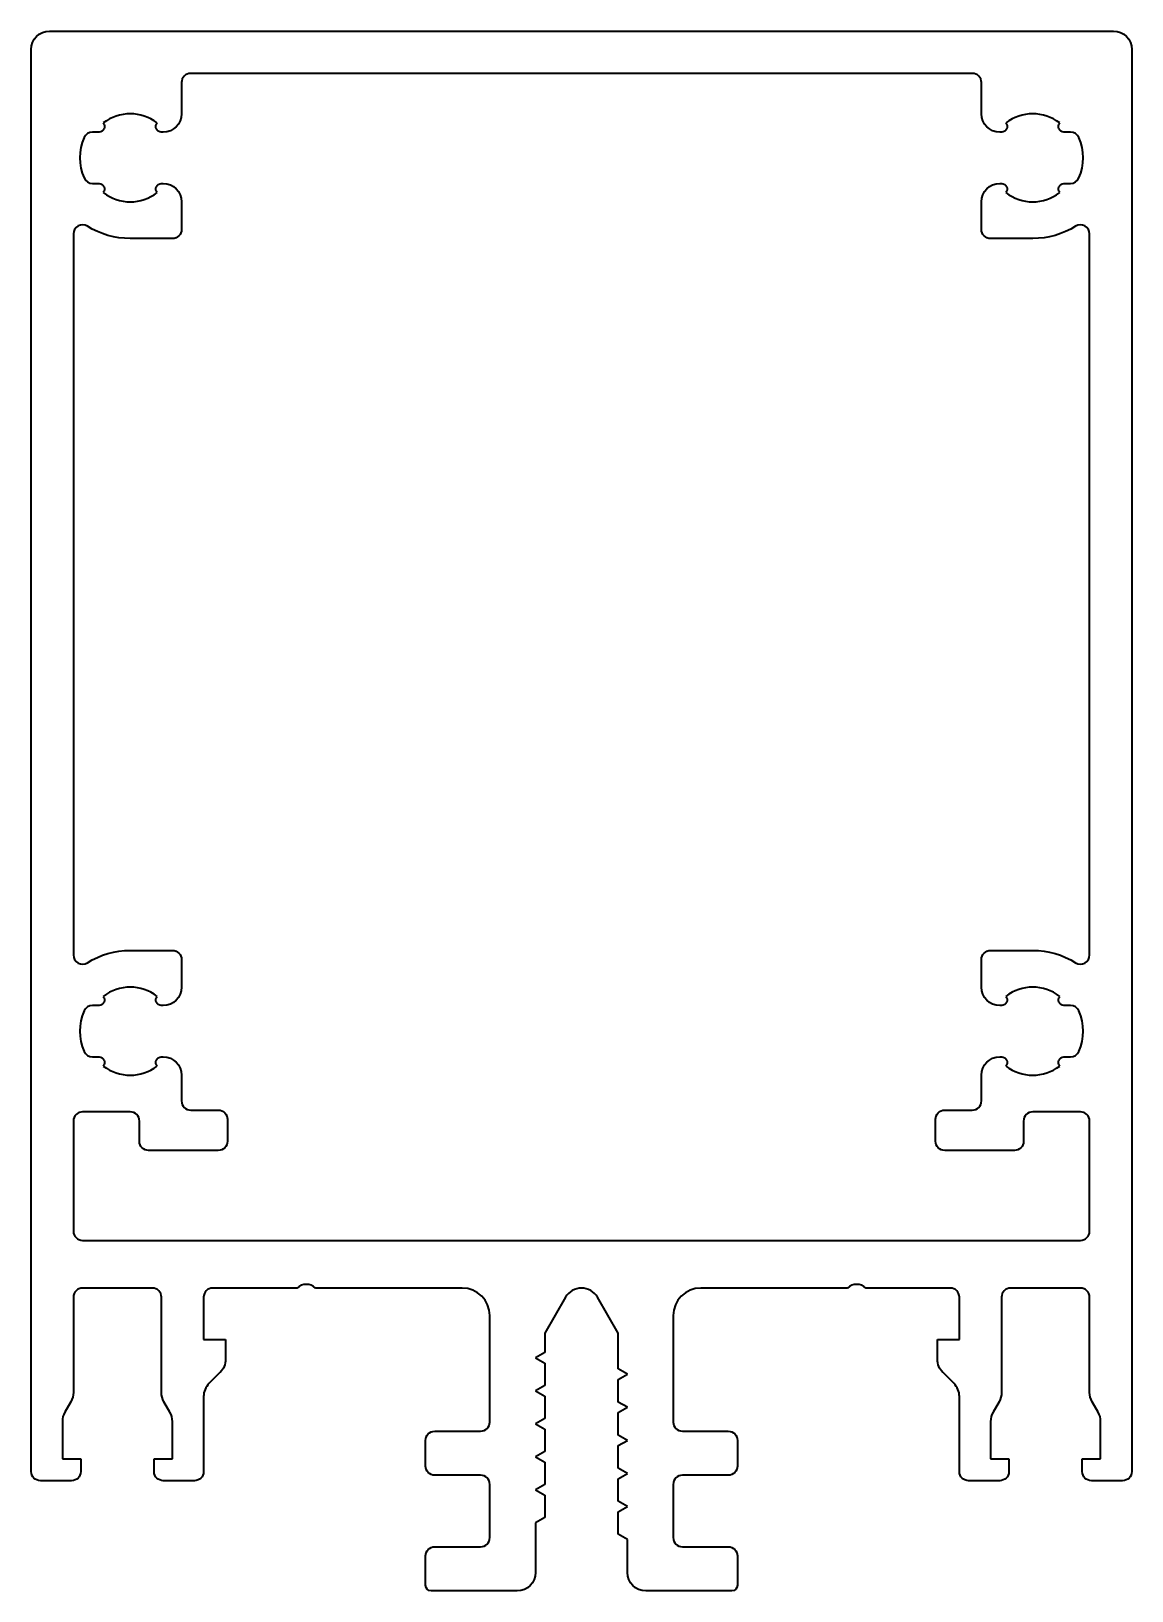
# Model space of a CAD drawing. Header units: millimetres. Extents: x -30 to 30, y 0 to 85.
import ezdxf

# ---------------------------------------------------------------- set-up
doc = ezdxf.new("R2010")
doc.units = ezdxf.units.MM
doc.layers.add('S03_AL_Kontur', color=7, linetype='Continuous', lineweight=35, true_color=0xffffff)

msp = doc.modelspace()

# ---------------------------------------------------------------- linework, layer by layer
at = {"layer": 'S03_AL_Kontur'}
for p, q in [((-29, 85), (29, 85)), ((-30, 6.5), (-30, 84)), ((30, 84), (30, 6.5)), ((21.3, 82.7), (-21.3, 82.7)), ((-21.8, 82.2), (-21.8, 80.5)), ((21.8, 80.5), (21.8, 82.2)), ((-26.294, 79.5), (-26.662, 79.5)), ((-22.8, 79.5), (-22.906, 79.5)), ((22.906, 79.5), (22.8, 79.5)), ((26.662, 79.5), (26.294, 79.5)), ((-26.662, 76.7), (-26.294, 76.7)), ((-22.906, 76.7), (-22.8, 76.7)), ((22.8, 76.7), (22.906, 76.7)), ((26.294, 76.7), (26.662, 76.7)), ((-21.8, 75.7), (-21.8, 74.2)), ((21.8, 74.2), (21.8, 75.7)), ((-27.7, 73.947), (-27.7, 34.653)), ((-22.3, 73.7), (-24.6, 73.7)), ((24.6, 73.7), (22.3, 73.7)), ((27.7, 34.653), (27.7, 73.947)), ((-24.6, 34.9), (-22.3, 34.9)), ((22.3, 34.9), (24.6, 34.9)), ((-21.8, 34.4), (-21.8, 32.9)), ((21.8, 32.9), (21.8, 34.4)), ((-26.294, 31.9), (-26.662, 31.9)), ((-22.8, 31.9), (-22.906, 31.9)), ((22.906, 31.9), (22.8, 31.9)), ((26.662, 31.9), (26.294, 31.9)), ((-26.662, 29.1), (-26.294, 29.1)), ((-22.906, 29.1), (-22.8, 29.1)), ((22.8, 29.1), (22.906, 29.1)), ((26.294, 29.1), (26.662, 29.1)), ((-21.8, 28.1), (-21.8, 26.7)), ((21.8, 26.7), (21.8, 28.1)), ((-27.7, 25.6), (-27.7, 19.6)), ((-24.6, 26.1), (-27.2, 26.1)), ((-24.1, 24.5), (-24.1, 25.6)), ((-21.3, 26.2), (-19.8, 26.2)), ((-19.3, 25.7), (-19.3, 24.5)), ((19.3, 24.5), (19.3, 25.7)), ((19.8, 26.2), (21.3, 26.2)), ((24.1, 25.6), (24.1, 24.5)), ((27.2, 26.1), (24.6, 26.1)), ((27.7, 19.6), (27.7, 25.6)), ((-19.8, 24), (-23.6, 24)), ((23.6, 24), (19.8, 24)), ((-27.2, 19.1), (27.2, 19.1)), ((-23.4, 16.5), (-27.2, 16.5)), ((-15.5, 16.5), (-20.1, 16.5)), ((-6.5, 16.5), (-14.5, 16.5)), ((14.5, 16.5), (6.5, 16.5)), ((20.1, 16.5), (15.5, 16.5)), ((27.2, 16.5), (23.4, 16.5)), ((-27.7, 16), (-27.7, 10.807)), ((-22.9, 10.807), (-22.9, 16)), ((-20.6, 16), (-20.6, 13.7)), ((-0.866, 16), (-2, 14.036)), ((2, 14.036), (0.866, 16)), ((20.6, 13.7), (20.6, 16)), ((22.9, 16), (22.9, 10.807)), ((27.7, 10.807), (27.7, 16)), ((-5, 9.2), (-5, 15)), ((5, 15), (5, 9.2)), ((-20.6, 13.7), (-19.4, 13.7)), ((-19.4, 13.7), (-19.4, 12.614)), ((-2, 14.036), (-2, 12.989)), ((2, 12.089), (2, 14.036)), ((19.4, 12.614), (19.4, 13.7)), ((19.4, 13.7), (20.6, 13.7)), ((-2, 12.989), (-2.5, 12.7)), ((-19.693, 11.907), (-20.307, 11.293)), ((-2.5, 12.7), (-2, 12.411)), ((-2, 12.411), (-2, 11.189)), ((2.5, 11.8), (2, 12.089)), ((20.307, 11.293), (19.693, 11.907)), ((-2, 11.189), (-2.5, 10.9)), ((2, 11.511), (2.5, 11.8)), ((2, 10.289), (2, 11.511)), ((-27.834, 10.307), (-28.166, 9.732)), ((-22.434, 9.732), (-22.766, 10.307)), ((-20.6, 10.586), (-20.6, 6.5)), ((-2.5, 10.9), (-2, 10.611)), ((-2, 10.611), (-2, 9.389)), ((2.5, 10), (2, 10.289)), ((20.6, 6.5), (20.6, 10.586)), ((22.766, 10.307), (22.434, 9.732)), ((28.166, 9.732), (27.834, 10.307)), ((-2, 9.389), (-2.5, 9.1)), ((2, 9.711), (2.5, 10)), ((2, 8.489), (2, 9.711)), ((-28.3, 9.232), (-28.3, 7.2)), ((-22.3, 7.2), (-22.3, 9.232)), ((-8, 8.7), (-5.5, 8.7)), ((-2.5, 9.1), (-2, 8.811)), ((-2, 8.811), (-2, 7.589)), ((5.5, 8.7), (8, 8.7)), ((22.3, 9.232), (22.3, 7.2)), ((28.3, 7.2), (28.3, 9.232)), ((-8.5, 6.8), (-8.5, 8.2)), ((2.5, 8.2), (2, 8.489)), ((2, 7.911), (2.5, 8.2)), ((2, 6.689), (2, 7.911)), ((8.5, 8.2), (8.5, 6.8)), ((-28.3, 7.2), (-27.3, 7.2)), ((-27.3, 7.2), (-27.3, 6.5)), ((-23.3, 6.5), (-23.3, 7.2)), ((-23.3, 7.2), (-22.3, 7.2)), ((-2, 7.589), (-2.5, 7.3)), ((-2.5, 7.3), (-2, 7.011)), ((-2, 7.011), (-2, 5.789)), ((22.3, 7.2), (23.3, 7.2)), ((23.3, 7.2), (23.3, 6.5)), ((27.3, 6.5), (27.3, 7.2)), ((27.3, 7.2), (28.3, 7.2)), ((-27.8, 6), (-29.5, 6)), ((-21.1, 6), (-22.8, 6)), ((-5.5, 6.3), (-8, 6.3)), ((2.5, 6.4), (2, 6.689)), ((2, 6.111), (2.5, 6.4)), ((2, 4.889), (2, 6.111)), ((8, 6.3), (5.5, 6.3)), ((22.8, 6), (21.1, 6)), ((29.5, 6), (27.8, 6)), ((-5, 2.9), (-5, 5.8)), ((-2, 5.789), (-2.5, 5.5)), ((-2.5, 5.5), (-2, 5.211)), ((-2, 5.211), (-2, 3.989)), ((5, 5.8), (5, 2.9)), ((2.5, 4.6), (2, 4.889)), ((2, 4.311), (2.5, 4.6)), ((2, 3.089), (2, 4.311)), ((-2, 3.989), (-2.5, 3.7)), ((-2.5, 3.7), (-2.5, 1)), ((2.5, 2.8), (2, 3.089)), ((2.5, 1), (2.5, 2.8)), ((-8.5, 0.3), (-8.5, 1.9)), ((-8, 2.4), (-5.5, 2.4)), ((5.5, 2.4), (8, 2.4)), ((8.5, 1.9), (8.5, 0.3)), ((-3.5, 0), (-8.2, 0)), ((8.2, 0), (3.5, 0))]:
    msp.add_line(p, q, dxfattribs=at)
at = {"layer": 'S03_AL_Kontur', "extrusion": (0, 0, -1)}
for centre, radius, start, end in [((29, 84), 1, 0, 90), ((-29, 84), 1, 90, 180), ((26.294, 79.8), 0.3, 138.68279, 270), ((22.906, 79.8), 0.3, 270, 41.31721), ((22.8, 80.5), 1, 180, 270), ((-22.8, 80.5), 1, 270, 0), ((-22.906, 79.8), 0.3, 138.68279, 270), ((-26.294, 79.8), 0.3, 270, 41.31721), ((26.294, 76.4), 0.3, 90, 221.31721), ((22.906, 76.4), 0.3, 318.68279, 90), ((22.8, 75.7), 1, 90, 180), ((-22.8, 75.7), 1, 0, 90), ((-22.906, 76.4), 0.3, 90, 221.31721), ((-26.294, 76.4), 0.3, 318.68279, 90), ((24.6, 78.1), 4.4, 270, 302.04683), ((22.3, 74.2), 0.5, 180, 270), ((-22.3, 74.2), 0.5, 270, 360), ((-24.6, 78.1), 4.4, 237.95317, 270), ((24.6, 30.5), 4.4, 57.95317, 90), ((22.3, 34.4), 0.5, 90, 180), ((-22.3, 34.4), 0.5, 0, 90), ((-24.6, 30.5), 4.4, 90, 122.04683), ((26.294, 32.2), 0.3, 138.68279, 270), ((22.906, 32.2), 0.3, 270, 41.31721), ((22.8, 32.9), 1, 180, 270), ((-22.8, 32.9), 1, 270, 360), ((-22.906, 32.2), 0.3, 138.68279, 270), ((-26.294, 32.2), 0.3, 270, 41.31721), ((26.294, 28.8), 0.3, 90, 221.31721), ((22.906, 28.8), 0.3, 318.68279, 90), ((22.8, 28.1), 1, 90, 180), ((-22.8, 28.1), 1, 360, 90), ((-22.906, 28.8), 0.3, 90, 221.31721), ((-26.294, 28.8), 0.3, 318.68279, 90), ((19.8, 25.7), 0.5, 90, 180), ((-19.8, 25.7), 0.5, 0, 90), ((23.6, 24.5), 0.5, 270, 0), ((19.8, 24.5), 0.5, 180, 270), ((-19.8, 24.5), 0.5, 270, 0), ((-23.6, 24.5), 0.5, 180, 270), ((20.4, 12.614), 1, 180, 225), ((-20.4, 12.614), 1, 315, 0), ((28.7, 10.807), 1, 180, 210), ((21.9, 10.807), 1, 330, 360), ((-21.9, 10.807), 1, 180, 210), ((-28.7, 10.807), 1, 330, 360), ((8, 8.2), 0.5, 0, 90), ((-8, 8.2), 0.5, 90, 180), ((29.5, 6.5), 0.5, 270, 0), ((27.8, 6.5), 0.5, 180, 270), ((22.8, 6.5), 0.5, 270, 0), ((21.1, 6.5), 0.5, 180, 270), ((8, 6.8), 0.5, 270, 0), ((-8, 6.8), 0.5, 180, 270), ((-21.1, 6.5), 0.5, 270, 0), ((-22.8, 6.5), 0.5, 180, 270), ((-27.8, 6.5), 0.5, 270, 0), ((-29.5, 6.5), 0.5, 180, 270), ((8, 1.9), 0.5, 0, 90), ((-8, 1.9), 0.5, 90, 180), ((3.5, 1), 1, 180, 270), ((-3.5, 1), 1, 270, 0), ((8.2, 0.3), 0.3, 270, 0), ((-8.2, 0.3), 0.3, 180, 270)]:
    msp.add_arc(centre, radius, start, end, dxfattribs=at)
at = {"layer": 'S03_AL_Kontur'}
for centre, radius, start, end in [((-21.3, 82.2), 0.5, 90, 180), ((21.3, 82.2), 0.5, 360, 90), ((-24.6, 78.1), 2.4, 52.26612, 127.73388), ((24.6, 78.1), 2.4, 52.26612, 127.73388), ((-24.6, 78.1), 2.75, 156.42182, 203.57818), ((-26.662, 79), 0.5, 90, 156.42182), ((26.662, 79), 0.5, 23.57818, 90), ((24.6, 78.1), 2.75, 336.42182, 23.57818), ((-26.662, 77.2), 0.5, 203.57818, 270), ((26.662, 77.2), 0.5, 270, 336.42182), ((-24.6, 78.1), 2.4, 232.26612, 307.73388), ((24.6, 78.1), 2.4, 232.26612, 307.73388), ((-27.2, 73.947), 0.5, 57.95317, 180), ((27.2, 73.947), 0.5, 0, 122.04683), ((-27.2, 34.653), 0.5, 180, 302.04683), ((27.2, 34.653), 0.5, 237.95317, 0), ((-24.6, 30.5), 2.4, 52.26612, 127.73388), ((24.6, 30.5), 2.4, 52.26612, 127.73388), ((-24.6, 30.5), 2.75, 156.42182, 203.57818), ((-26.662, 31.4), 0.5, 90, 156.42182), ((26.662, 31.4), 0.5, 23.57818, 90), ((24.6, 30.5), 2.75, 336.42182, 23.57818), ((-26.662, 29.6), 0.5, 203.57818, 270), ((26.662, 29.6), 0.5, 270, 336.42182), ((-24.6, 30.5), 2.4, 232.26612, 307.73388), ((24.6, 30.5), 2.4, 232.26612, 307.73388), ((-21.3, 26.7), 0.5, 180, 270), ((21.3, 26.7), 0.5, 270, 0), ((-27.2, 25.6), 0.5, 90, 180), ((-24.6, 25.6), 0.5, 0, 90), ((24.6, 25.6), 0.5, 90, 180), ((27.2, 25.6), 0.5, 0, 90), ((-27.2, 19.6), 0.5, 180, 270), ((27.2, 19.6), 0.5, 270, 360), ((-27.2, 16), 0.5, 90, 180), ((-23.4, 16), 0.5, 0, 90), ((-20.1, 16), 0.5, 90, 180), ((-15, 15.975), 0.725, 46.39718, 133.60282), ((-6.5, 15), 1.5, 0, 90), ((0, 15.5), 1, 30, 150), ((6.5, 15), 1.5, 90, 180), ((15, 15.975), 0.725, 46.39718, 133.60282), ((20.1, 16), 0.5, 360, 90), ((23.4, 16), 0.5, 90, 180), ((27.2, 16), 0.5, 0, 90), ((-19.6, 10.586), 1, 135, 180), ((19.6, 10.586), 1, 360, 45), ((-27.3, 9.232), 1, 150, 180), ((-23.3, 9.232), 1, 0, 30), ((23.3, 9.232), 1, 150, 180), ((27.3, 9.232), 1, 360, 30), ((-5.5, 9.2), 0.5, 270, 0), ((5.5, 9.2), 0.5, 180, 270), ((-5.5, 5.8), 0.5, 0, 90), ((5.5, 5.8), 0.5, 90, 180), ((-5.5, 2.9), 0.5, 270, 0), ((5.5, 2.9), 0.5, 180, 270)]:
    msp.add_arc(centre, radius, start, end, dxfattribs=at)

doc.saveas('drawing.dxf')
